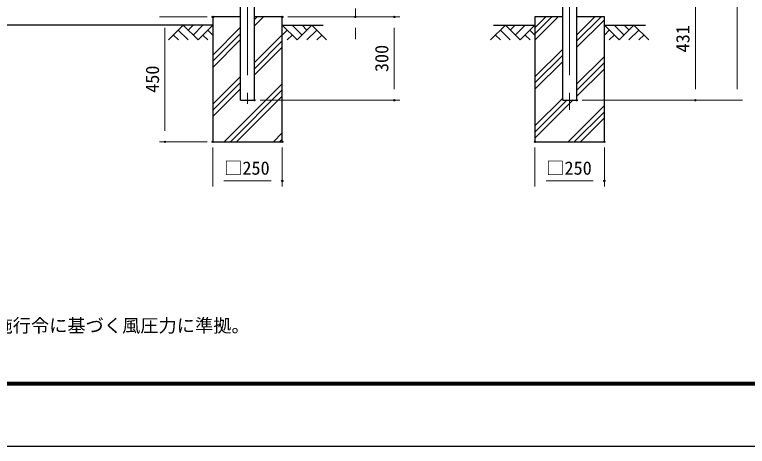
# Model space of a CAD drawing. Units: millimetres, scale not verified. Extents: x -4200 to 4200, y -2970 to 2970.
# Drawn here: x -2200 to 437, y -2970 to -1415 of the extents above; entities that cross this region are included whole.
import ezdxf
from ezdxf.enums import TextEntityAlignment as Align

# ---------------------------------------------------------------- set-up
doc = ezdxf.new("R2010")
doc.units = ezdxf.units.MM
doc.header["$LTSCALE"] = 10
doc.header["$PDMODE"] = 32
doc.header["$PDSIZE"] = 5
doc.linetypes.add('USER1', pattern=[50.8, 31.75, -6.35, 6.35, -6.35])
for name, color, linetype, lineweight in [('0-0_D-TTL-TXT', 7, 'Continuous', 25), ('0-1_D-BMK', 2, 'USER1', 13), ('0-2_D-STR-DIM', 7, 'Continuous', 13), ('0-5_D-STR1', 1, 'Continuous', 25), ('0-6_D-BGD', 7, 'Continuous', 25), ('0-7_D-DCR-HCH', 7, 'Continuous', 13), ('0-8_D-STR4', 7, 'Continuous', 25), ('0-9_D-STR2', 7, 'Continuous', 13), ('0-D_D-TTL', 7, 'Continuous', 25)]:
    doc.layers.add(name, color=color, linetype=linetype, lineweight=lineweight)
doc.layers.add('0-4_Defpoints', color=8, linetype='Continuous')
doc.styles.add('ＭＳ ゴシック', font='')
doc.styles.get('ＭＳ ゴシック').set_extended_font_data('MS Gothic')

msp = doc.modelspace()

# ---------------------------------------------------------------- linework, layer by layer
at = {"layer": '0-1_D-BMK'}
for p, q in [((-1362, 716.63), (-1362, -1736.82)), ((-202.9, 715.89), (-202.9, -1758.19))]:
    msp.add_line(p, q, dxfattribs=at)
at = {"layer": '0-2_D-STR-DIM'}
for p, q in [((399.37, -1683.44), (399.37, 671.56)), ((249.46, -1332.44), (249.46, -1683.44)), ((-974.13, -1393.44), (-974.13, -1423.44)), ((-1507.02, -1423.44), (-1679.34, -1423.44)), ((-1217.02, -1423.44), (-814.13, -1423.44)), ((-1217.02, -1423.44), (-814.13, -1423.44)), ((-1217.02, -1423.44), (-954.13, -1423.44)), ((-1659.34, -1463.44), (-1659.34, -1833.44)), ((-974.13, -1463.44), (-974.13, -1503.44)), ((-834.13, -1463.44), (-834.13, -1683.44)), ((-1317, -1723.44), (-814.13, -1723.44)), ((-157.9, -1723.44), (269.46, -1723.44)), ((-157.9, -1723.44), (419.37, -1723.44)), ((-1507.02, -1873.44), (-1679.34, -1873.44)), ((-1487.02, -1893.44), (-1487.02, -2034.04)), ((-1237.02, -1893.44), (-1237.02, -2034.04)), ((-327.9, -1893.44), (-327.9, -2034.04)), ((-77.9, -1893.44), (-77.9, -2034.04)), ((-1447.02, -2014.04), (-1277.02, -2014.04)), ((-287.9, -2014.04), (-117.9, -2014.04))]:
    msp.add_line(p, q, dxfattribs=at)
at = {"layer": '0-4_Defpoints'}
for p in [(-1487.02, -1423.44), (-1237.02, -1423.44), (-974.13, -1423.44), (-834.13, -1423.44), (-1337, -1723.44), (-834.13, -1723.44), (-177.9, -1723.44), (-177.9, -1723.44), (249.46, -1723.44), (-1659.34, -1873.44), (-1487.02, -1873.44), (-1237.02, -1873.44), (-327.9, -1873.44), (-77.9, -1873.44), (-1237.02, -2014.04), (-77.9, -2014.04)]:
    msp.add_point(p, dxfattribs=at)
at = {"layer": '0-5_D-STR1'}
for p, q in [((-1387, -1723.44), (-1387, 704.56)), ((-1337, -1723.44), (-1337, 704.56)), ((-227.9, -1723.44), (-227.9, 704.56)), ((-177.9, 704.56), (-177.9, -1723.44)), ((-1387, -1723.44), (-1337, -1723.44)), ((-227.9, -1723.44), (-177.9, -1723.44))]:
    msp.add_line(p, q, dxfattribs=at)
at = {"layer": '0-6_D-BGD'}
for p, q in [((-1487.02, -1453.44), (-3237.02, -1453.44)), ((-1237.02, -1453.89), (-1089.35, -1453.89)), ((-476.41, -1453.44), (-327.89, -1453.44)), ((-77.9, -1453.89), (69.78, -1453.89))]:
    msp.add_line(p, q, dxfattribs=at)
at = {"layer": '0-7_D-DCR-HCH'}
for p, q in [((-1487.02, -1428.52), (-1481.95, -1423.44)), ((-1337, -1455.27), (-1305.17, -1423.44)), ((-1337, -1433.17), (-1327.27, -1423.44)), ((-327.9, -1506.83), (-244.51, -1423.44)), ((-327.9, -1484.73), (-266.61, -1423.44)), ((-327.9, -1462.63), (-288.7, -1423.44)), ((-177.9, -1511.51), (-89.83, -1423.44)), ((-177.9, -1489.41), (-111.93, -1423.44)), ((-177.9, -1533.6), (-77.9, -1433.6)), ((-1593.45, -1453.44), (-1646.66, -1506.65)), ((-1611.18, -1471.18), (-1575.55, -1506.65)), ((-1593.45, -1453.44), (-1540.23, -1506.65)), ((-1575.71, -1471.18), (-1557.97, -1453.44)), ((-1557.97, -1488.91), (-1522.5, -1453.44)), ((-1540.23, -1506.65), (-1487.02, -1453.44)), ((-1504.76, -1471.18), (-1487.02, -1488.83)), ((-1487.02, -1561.1), (-1387, -1461.07)), ((-1183.81, -1506.65), (-1237.02, -1453.44)), ((-1219.29, -1471.18), (-1237.02, -1488.83)), ((-1166.07, -1488.91), (-1201.55, -1453.44)), ((-1130.6, -1453.44), (-1183.81, -1506.65)), ((-1148.24, -1471.27), (-1166.07, -1453.44)), ((-1112.86, -1471.18), (-1148.5, -1506.65)), ((-1130.6, -1453.44), (-1077.39, -1506.65)), ((-434.32, -1453.44), (-487.53, -1506.65)), ((-452.06, -1471.18), (-416.42, -1506.65)), ((-434.32, -1453.44), (-381.11, -1506.65)), ((-416.58, -1471.18), (-398.84, -1453.44)), ((-398.84, -1488.91), (-363.37, -1453.44)), ((-381.11, -1506.65), (-327.89, -1453.44)), ((-345.63, -1471.18), (-327.89, -1488.83)), ((-24.68, -1506.65), (-77.9, -1453.44)), ((-60.16, -1471.18), (-77.9, -1488.83)), ((-6.95, -1488.91), (-42.42, -1453.44)), ((28.53, -1453.44), (-24.68, -1506.65)), ((10.88, -1471.27), (-6.95, -1453.44)), ((46.27, -1471.18), (10.63, -1506.65)), ((28.53, -1453.44), (81.74, -1506.65)), ((-1628.92, -1488.91), (-1611.1, -1506.65)), ((-1522.5, -1488.91), (-1504.68, -1506.65)), ((-1487.02, -1583.2), (-1387, -1483.17)), ((-1337, -1587.85), (-1237.02, -1487.88)), ((-1201.55, -1488.91), (-1219.37, -1506.65)), ((-1095.12, -1488.91), (-1112.94, -1506.65)), ((-469.79, -1488.91), (-451.97, -1506.65)), ((-363.37, -1488.91), (-345.55, -1506.65)), ((-42.42, -1488.91), (-60.24, -1506.65)), ((64, -1488.91), (46.18, -1506.65)), ((-1487.02, -1605.29), (-1387, -1505.27)), ((-1337, -1609.95), (-1237.02, -1509.97)), ((-1337, -1632.04), (-1237.02, -1532.07)), ((-327.9, -1639.41), (-227.9, -1539.41)), ((-327.9, -1661.51), (-227.9, -1561.51)), ((-177.9, -1666.19), (-77.9, -1566.19)), ((-327.9, -1683.6), (-227.9, -1583.6)), ((-177.9, -1688.28), (-77.9, -1588.28)), ((-177.9, -1710.38), (-77.9, -1610.38)), ((-1487.02, -1737.88), (-1387, -1637.85)), ((-1487.02, -1759.97), (-1387, -1659.95)), ((-1487.02, -1782.07), (-1387, -1682.04)), ((-1445.81, -1873.44), (-1237.02, -1664.65)), ((-1423.71, -1873.44), (-1237.02, -1686.75)), ((-1401.62, -1873.44), (-1237.02, -1708.85)), ((-327.9, -1816.19), (-227.9, -1716.19)), ((-327.9, -1860.38), (-190.96, -1723.44)), ((-327.9, -1838.28), (-213.05, -1723.44)), ((-208.37, -1873.44), (-77.9, -1742.96)), ((-186.28, -1873.44), (-77.9, -1765.06)), ((-164.18, -1873.44), (-77.9, -1787.16)), ((-1269.03, -1873.44), (-1237.02, -1841.43)), ((-1246.94, -1873.44), (-1237.02, -1863.53))]:
    msp.add_line(p, q, dxfattribs=at)
at = {"layer": '0-8_D-STR4'}
for points in [[(-1387, -1423.44), (-1487.02, -1423.44), (-1487.02, -1873.44), (-1237.02, -1873.44), (-1237.02, -1423.44), (-1337, -1423.44)], [(-227.9, -1423.44), (-327.9, -1423.44), (-327.9, -1873.44), (-77.9, -1873.44), (-77.9, -1423.44), (-177.9, -1423.44)]]:
    msp.add_lwpolyline(points, dxfattribs=at)
at = {"layer": '0-9_D-STR2'}
msp.add_line((-227.9, -1723.44), (-177.9, -1723.44), dxfattribs=at)
at = {"layer": '0-D_D-TTL', "color": 2}
msp.add_lwpolyline([(-4200, 2970), (4200, 2970), (4200, -2970), (-4200, -2970)], close=True, dxfattribs=at)
at = {"layer": '0-D_D-TTL'}
for points in [[(-3930, 2750), (3930, 2750), (3930, -2750), (-3930, -2750)], [(-3927.5, 2747.5), (3927.5, 2747.5), (3927.5, -2747.5), (-3927.5, -2747.5)], [(-3925, 2745), (3925, 2745), (3925, -2745), (-3925, -2745)], [(-3922.5, 2742.5), (3922.5, 2742.5), (3922.5, -2742.5), (-3922.5, -2742.5)], [(-3920, 2740), (3920, 2740), (3920, -2740), (-3920, -2740)]]:
    msp.add_lwpolyline(points, close=True, dxfattribs=at)

# ---------------------------------------------------------------- texts
at = {"layer": '0-0_D-TTL-TXT', "style": 'ＭＳ ゴシック'}
msp.add_text('（設計条件）風荷重：昭和57年改正 建築基準法・同施行令に基づく風圧力に準拠。', height=48.09, dxfattribs=at).set_placement((-3813.91, -2573.6), align=Align.BOTTOM_LEFT)
at = {"layer": '0-2_D-STR-DIM', "style": 'ＭＳ ゴシック'}
for s, p in [('431', (242.71, -1551.36)), ('300', (-840.87, -1622.31)), ('450', (-1666.09, -1696.94))]:
    msp.add_text(s, height=48.09, rotation=90, dxfattribs=at).set_placement(p, align=Align.BOTTOM_LEFT)
for p in [(-1446.17, -2006.28), (-287.05, -2006.28)]:
    msp.add_text('□250', height=48.09, dxfattribs=at).set_placement(p, align=Align.BOTTOM_LEFT)

doc.saveas('drawing.dxf')
